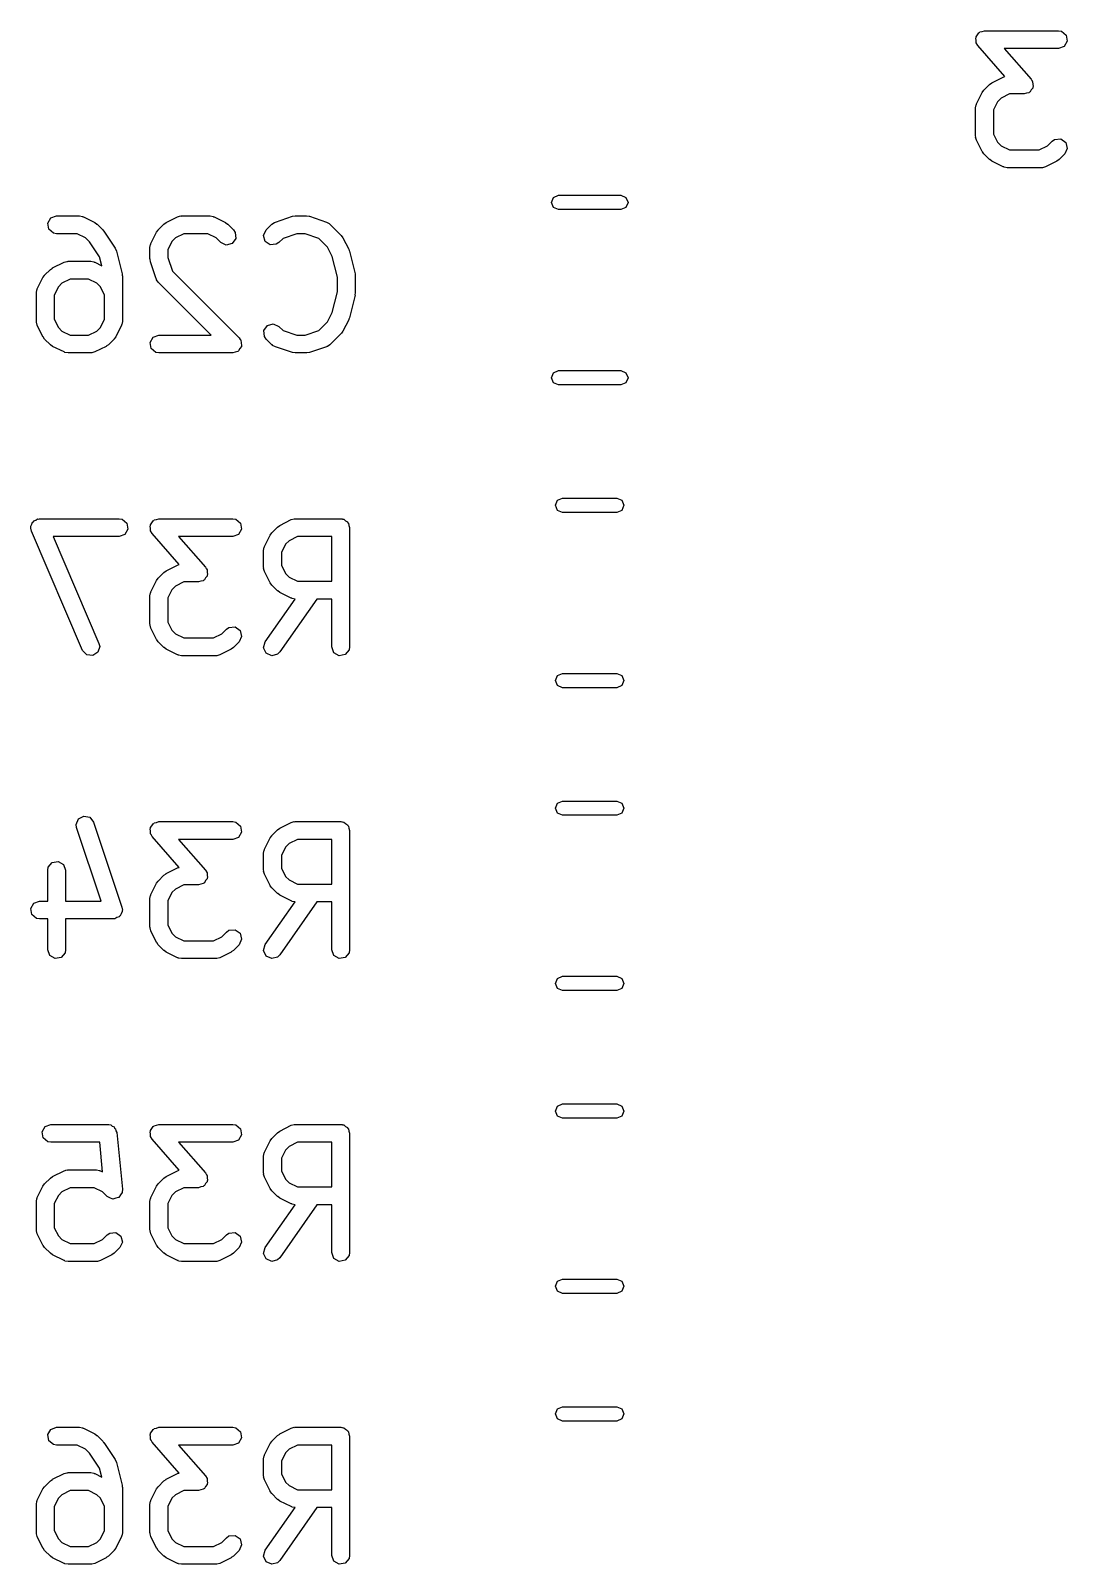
# Model space of a CAD drawing. Extents: x 83 to 134, y -229 to -46.
# Drawn here: x 88.79 to 97.48, y -192.93 to -180.07 of the extents above; entities that cross this region are included whole.
import ezdxf

# ---------------------------------------------------------------- set-up
doc = ezdxf.new("R2010")
doc.units = 0
doc.layers.add('BLACK', color=7, linetype='CONTINUOUS')

msp = doc.modelspace()

# ---------------------------------------------------------------- linework, layer by layer
at = {"layer": 'BLACK', "linetype": 'CONTINUOUS'}
for p, q in [((96.7395, -180.085), (96.7433, -180.08)), ((96.7433, -180.08), (96.7631, -180.076)), ((96.7631, -180.076), (96.7821, -180.069)), ((96.7821, -180.069), (97.4011, -180.069)), ((97.4011, -180.069), (97.4268, -180.074)), ((97.4268, -180.074), (97.4661, -180.107)), ((96.7082, -180.131), (96.7112, -180.126)), ((96.7117, -180.151), (96.7082, -180.131)), ((96.7111, -180.12), (96.7238, -180.104)), ((96.7112, -180.126), (96.7111, -180.12)), ((96.7122, -180.171), (96.7117, -180.151)), ((96.7166, -180.179), (96.7122, -180.171)), ((96.7171, -180.182), (96.7166, -180.179)), ((96.7198, -180.184), (96.7171, -180.182)), ((96.7257, -180.194), (96.7198, -180.184)), ((96.7238, -180.104), (96.7339, -180.087)), ((96.9533, -180.454), (96.7257, -180.194)), ((96.7339, -180.087), (96.7395, -180.085)), ((97.4494, -180.202), (97.4011, -180.219)), ((97.475, -180.157), (97.4494, -180.202)), ((97.4661, -180.107), (97.475, -180.157)), ((97.4011, -180.219), (96.9474, -180.219)), ((96.9474, -180.219), (97.1719, -180.476)), ((96.8438, -180.506), (96.939, -180.458)), ((96.939, -180.458), (96.9533, -180.454)), ((96.715, -180.682), (96.7626, -180.587)), ((96.7626, -180.587), (96.776, -180.569)), ((96.776, -180.569), (96.7767, -180.568)), ((96.7767, -180.568), (96.8243, -180.52)), ((96.8243, -180.52), (96.8427, -180.507)), ((96.8427, -180.507), (96.8438, -180.506)), ((97.1344, -180.593), (97.1154, -180.6)), ((97.1543, -180.589), (97.1344, -180.593)), ((97.158, -180.585), (97.1543, -180.589)), ((97.1636, -180.583), (97.158, -180.585)), ((97.1737, -180.565), (97.1636, -180.583)), ((97.1719, -180.476), (97.1777, -180.486)), ((97.1864, -180.55), (97.1737, -180.565)), ((97.1777, -180.486), (97.1804, -180.488)), ((97.1804, -180.488), (97.1809, -180.491)), ((97.1809, -180.491), (97.1854, -180.498)), ((97.1854, -180.498), (97.1858, -180.518)), ((97.1858, -180.518), (97.1893, -180.538)), ((97.1893, -180.538), (97.1863, -180.544)), ((97.1863, -180.544), (97.1864, -180.55)), ((96.7071, -180.716), (96.7116, -180.69)), ((96.7071, -180.954), (96.7071, -180.716)), ((96.7116, -180.69), (96.7145, -180.687)), ((96.7145, -180.687), (96.715, -180.682)), ((96.8914, -180.665), (96.8571, -180.734)), ((96.9218, -180.635), (96.8914, -180.665)), ((96.9903, -180.6), (96.9218, -180.635)), ((97.1154, -180.6), (96.9903, -180.6)), ((96.8571, -180.734), (96.8571, -180.936)), ((96.7086, -180.958), (96.7071, -180.954)), ((96.7076, -180.962), (96.7086, -180.958)), ((96.715, -180.987), (96.7076, -180.962)), ((96.8571, -180.936), (96.8914, -181.005)), ((97.3481, -180.996), (97.3694, -180.981)), ((97.3694, -180.981), (97.4206, -180.977)), ((97.4206, -180.977), (97.4626, -181.006)), ((96.7626, -181.083), (96.715, -180.987)), ((96.7638, -181.084), (96.7626, -181.083)), ((96.7767, -181.102), (96.7638, -181.084)), ((96.8243, -181.15), (96.7767, -181.102)), ((96.8914, -181.005), (96.9218, -181.035)), ((96.9218, -181.035), (96.9903, -181.069)), ((96.9903, -181.069), (97.2406, -181.069)), ((97.2406, -181.069), (97.3091, -181.035)), ((97.3091, -181.035), (97.3481, -180.996)), ((97.4542, -181.102), (97.4066, -181.15)), ((97.4759, -181.056), (97.4542, -181.102)), ((97.4626, -181.006), (97.4759, -181.056)), ((96.8258, -181.15), (96.8243, -181.15)), ((96.8438, -181.164), (96.8258, -181.15)), ((96.939, -181.211), (96.8438, -181.164)), ((96.9435, -181.212), (96.939, -181.211)), ((96.9469, -181.215), (96.9435, -181.212)), ((96.9726, -181.219), (96.9469, -181.215)), ((97.2583, -181.219), (96.9726, -181.219)), ((97.2625, -181.218), (97.2583, -181.219)), ((97.2669, -181.219), (97.2625, -181.218)), ((97.2918, -181.211), (97.2669, -181.219)), ((97.3871, -181.164), (97.2918, -181.211)), ((97.3882, -181.163), (97.3871, -181.164)), ((97.4066, -181.15), (97.3882, -181.163)), ((93.1507, -181.51), (93.1683, -181.468)), ((93.1683, -181.468), (93.2107, -181.45)), ((93.2107, -181.45), (93.7333, -181.45)), ((93.7333, -181.45), (93.7757, -181.468)), ((93.7757, -181.468), (93.7933, -181.51)), ((88.9551, -181.64), (89.0033, -181.622)), ((89.0033, -181.622), (89.1938, -181.622)), ((89.1938, -181.622), (89.2195, -181.627)), ((90.0174, -181.63), (90.0424, -181.623)), ((90.0424, -181.623), (90.0467, -181.624)), ((90.0467, -181.624), (90.051, -181.622)), ((90.051, -181.622), (90.289, -181.622)), ((90.289, -181.622), (90.3147, -181.627)), ((90.9796, -181.626), (91.0018, -181.623)), ((91.0018, -181.623), (91.0033, -181.622)), ((91.0033, -181.622), (91.0986, -181.622)), ((91.0986, -181.622), (91.1207, -181.626)), ((93.1683, -181.552), (93.1507, -181.51)), ((93.2107, -181.57), (93.1683, -181.552)), ((93.7333, -181.57), (93.2107, -181.57)), ((93.7757, -181.552), (93.7333, -181.57)), ((93.7933, -181.51), (93.7757, -181.552)), ((88.9295, -181.684), (88.9551, -181.64)), ((88.9384, -181.735), (88.9295, -181.684)), ((88.9777, -181.768), (88.9384, -181.735)), ((89.2195, -181.627), (89.2229, -181.63)), ((89.2229, -181.63), (89.2274, -181.63)), ((89.2274, -181.63), (89.3226, -181.678)), ((89.3226, -181.678), (89.3406, -181.691)), ((89.3406, -181.691), (89.3421, -181.692)), ((89.3421, -181.692), (89.3897, -181.74)), ((89.3897, -181.74), (89.3963, -181.749)), ((89.3963, -181.749), (89.3991, -181.751)), ((89.3991, -181.751), (89.4943, -181.894)), ((89.841, -181.759), (89.8544, -181.741)), ((89.8544, -181.741), (89.8551, -181.74)), ((89.8551, -181.74), (89.9027, -181.692)), ((89.9027, -181.692), (89.921, -181.679)), ((89.921, -181.679), (89.9222, -181.678)), ((89.9222, -181.678), (90.0174, -181.63)), ((90.3147, -181.627), (90.3181, -181.63)), ((90.3181, -181.63), (90.3226, -181.63)), ((90.3226, -181.63), (90.4178, -181.678)), ((90.4178, -181.678), (90.4358, -181.691)), ((90.4358, -181.691), (90.4373, -181.692)), ((90.4373, -181.692), (90.4849, -181.74)), ((90.4849, -181.74), (90.4999, -181.761)), ((90.7381, -181.786), (90.7598, -181.74)), ((90.7598, -181.74), (90.8074, -181.692)), ((90.8074, -181.692), (90.8288, -181.677)), ((90.8288, -181.677), (90.8332, -181.677)), ((90.8332, -181.677), (90.8368, -181.674)), ((90.8368, -181.674), (90.9796, -181.626)), ((91.1207, -181.626), (91.1223, -181.626)), ((91.1223, -181.626), (91.2651, -181.674)), ((91.2651, -181.674), (91.2881, -181.686)), ((91.2881, -181.686), (91.2904, -181.69)), ((91.2904, -181.69), (91.2945, -181.692)), ((91.2945, -181.692), (91.3897, -181.787)), ((89.0033, -181.772), (88.9777, -181.768)), ((89.1761, -181.772), (89.0033, -181.772)), ((89.2446, -181.807), (89.1761, -181.772)), ((89.2784, -181.84), (89.2446, -181.807)), ((89.3623, -181.966), (89.2784, -181.84)), ((89.7855, -181.888), (89.79, -181.862)), ((89.79, -181.862), (89.7929, -181.859)), ((89.7929, -181.859), (89.7934, -181.854)), ((89.7934, -181.854), (89.841, -181.759)), ((89.9697, -181.837), (89.9355, -181.906)), ((90.0001, -181.807), (89.9697, -181.837)), ((90.0687, -181.772), (90.0001, -181.807)), ((90.2713, -181.772), (90.0687, -181.772)), ((90.3399, -181.807), (90.2713, -181.772)), ((90.3789, -181.846), (90.3399, -181.807)), ((90.4254, -181.867), (90.3789, -181.846)), ((90.4749, -181.854), (90.4254, -181.867)), ((90.5043, -181.812), (90.4749, -181.854)), ((90.4999, -181.761), (90.5043, -181.812)), ((90.7514, -181.836), (90.7381, -181.786)), ((90.7934, -181.865), (90.7514, -181.836)), ((90.8446, -181.861), (90.7934, -181.865)), ((90.8659, -181.846), (90.8446, -181.861)), ((90.901, -181.811), (90.8659, -181.846)), ((91.0155, -181.772), (90.901, -181.811)), ((91.0864, -181.772), (91.0155, -181.772)), ((91.2009, -181.811), (91.0864, -181.772)), ((91.275, -181.885), (91.2009, -181.811)), ((91.3897, -181.787), (91.4026, -181.806)), ((91.4026, -181.806), (91.4037, -181.807)), ((91.4037, -181.807), (91.4514, -181.902)), ((88.9698, -182.059), (89.065, -182.011)), ((89.065, -182.011), (89.09, -182.004)), ((89.09, -182.004), (89.0944, -182.005)), ((89.0944, -182.005), (89.0986, -182.003)), ((89.0986, -182.003), (89.289, -182.003)), ((89.289, -182.003), (89.3147, -182.008)), ((89.3147, -182.008), (89.3181, -182.011)), ((89.3181, -182.011), (89.3226, -182.011)), ((89.3226, -182.011), (89.3808, -182.04)), ((89.3808, -182.04), (89.3623, -181.966)), ((89.4943, -181.894), (89.5044, -181.917)), ((89.5044, -181.917), (89.5047, -181.917)), ((89.5047, -181.917), (89.5523, -182.108)), ((89.7855, -181.983), (89.7855, -181.888)), ((89.786, -181.985), (89.7855, -181.983)), ((89.7893, -182.007), (89.786, -181.985)), ((89.8369, -182.15), (89.7893, -182.007)), ((89.9355, -181.906), (89.9355, -181.971)), ((89.9355, -181.971), (89.9736, -182.085)), ((91.3135, -181.962), (91.275, -181.885)), ((91.3569, -182.135), (91.3135, -181.962)), ((91.4514, -181.902), (91.4551, -181.914)), ((91.4551, -181.914), (91.457, -181.917)), ((91.457, -181.917), (91.5047, -182.108)), ((88.841, -182.235), (88.8886, -182.14)), ((88.8886, -182.14), (88.902, -182.122)), ((88.902, -182.122), (88.9027, -182.121)), ((88.9027, -182.121), (88.9503, -182.073)), ((88.9503, -182.073), (88.9687, -182.06)), ((88.9687, -182.06), (88.9698, -182.059)), ((89.5523, -182.108), (89.5533, -182.123)), ((89.5533, -182.123), (89.5545, -182.126)), ((89.5545, -182.126), (89.5545, -182.507)), ((89.9736, -182.085), (90.5326, -182.644)), ((91.3569, -182.26), (91.3569, -182.135)), ((91.5047, -182.108), (91.5057, -182.123)), ((91.5057, -182.123), (91.5069, -182.126)), ((91.5069, -182.126), (91.5069, -182.269)), ((88.8331, -182.269), (88.8376, -182.243)), ((88.8376, -182.243), (88.8405, -182.24)), ((88.8405, -182.24), (88.841, -182.235)), ((89.0174, -182.218), (88.9831, -182.287)), ((89.0478, -182.188), (89.0174, -182.218)), ((89.1163, -182.153), (89.0478, -182.188)), ((89.2713, -182.153), (89.1163, -182.153)), ((89.3399, -182.188), (89.2713, -182.153)), ((89.3703, -182.218), (89.3399, -182.188)), ((89.4045, -182.287), (89.3703, -182.218)), ((89.8397, -182.153), (89.8369, -182.15)), ((89.8401, -182.158), (89.8397, -182.153)), ((89.8551, -182.179), (89.8401, -182.158)), ((90.2985, -182.622), (89.8551, -182.179)), ((91.3135, -182.433), (91.3569, -182.26)), ((88.8331, -182.507), (88.8331, -182.269)), ((88.9831, -182.287), (88.9831, -182.489)), ((89.4045, -182.489), (89.4045, -182.287)), ((91.5047, -182.287), (91.457, -182.477)), ((91.5069, -182.269), (91.5043, -182.284)), ((91.5043, -182.284), (91.5047, -182.287)), ((88.8346, -182.511), (88.8331, -182.507)), ((88.8336, -182.515), (88.8346, -182.511)), ((88.841, -182.54), (88.8336, -182.515)), ((88.9831, -182.489), (89.0174, -182.558)), ((89.3703, -182.558), (89.4045, -182.489)), ((89.5545, -182.507), (89.55, -182.533)), ((91.2009, -182.584), (91.275, -182.51)), ((91.275, -182.51), (91.3135, -182.433)), ((91.4514, -182.493), (91.4037, -182.588)), ((91.4518, -182.489), (91.4514, -182.493)), ((91.457, -182.477), (91.4518, -182.489)), ((88.8886, -182.636), (88.841, -182.54)), ((88.8898, -182.637), (88.8886, -182.636)), ((88.9027, -182.655), (88.8898, -182.637)), ((89.0174, -182.558), (89.0478, -182.588)), ((89.0478, -182.588), (89.1163, -182.622)), ((89.1163, -182.622), (89.2713, -182.622)), ((89.2713, -182.622), (89.3399, -182.588)), ((89.3399, -182.588), (89.3703, -182.558)), ((89.4856, -182.654), (89.4849, -182.655)), ((89.499, -182.636), (89.4856, -182.654)), ((89.5466, -182.54), (89.499, -182.636)), ((89.5471, -182.536), (89.5466, -182.54)), ((89.55, -182.533), (89.5471, -182.536)), ((89.7866, -182.684), (89.8123, -182.64)), ((89.8123, -182.64), (89.8605, -182.622)), ((89.8605, -182.622), (90.2985, -182.622)), ((90.5326, -182.644), (90.5419, -182.658)), ((90.7404, -182.583), (90.7698, -182.541)), ((90.7449, -182.634), (90.7404, -182.583)), ((90.7598, -182.655), (90.7449, -182.634)), ((90.7698, -182.541), (90.8194, -182.527)), ((90.8194, -182.527), (90.8659, -182.549)), ((90.8659, -182.549), (90.901, -182.584)), ((90.901, -182.584), (91.0155, -182.622)), ((91.0155, -182.622), (91.0864, -182.622)), ((91.0864, -182.622), (91.2009, -182.584)), ((91.3897, -182.608), (91.2945, -182.703)), ((91.3904, -182.606), (91.3897, -182.608)), ((91.4037, -182.588), (91.3904, -182.606)), ((88.9503, -182.703), (88.9027, -182.655)), ((88.9518, -182.703), (88.9503, -182.703)), ((88.9698, -182.717), (88.9518, -182.703)), ((89.065, -182.764), (88.9698, -182.717)), ((89.0695, -182.765), (89.065, -182.764)), ((89.0729, -182.768), (89.0695, -182.765)), ((89.0986, -182.772), (89.0729, -182.768)), ((89.289, -182.772), (89.0986, -182.772)), ((89.2933, -182.771), (89.289, -182.772)), ((89.2976, -182.772), (89.2933, -182.771)), ((89.3226, -182.764), (89.2976, -182.772)), ((89.4178, -182.717), (89.3226, -182.764)), ((89.419, -182.716), (89.4178, -182.717)), ((89.4373, -182.703), (89.419, -182.716)), ((89.4849, -182.655), (89.4373, -182.703)), ((89.7955, -182.735), (89.7866, -182.684)), ((89.8348, -182.768), (89.7955, -182.735)), ((89.8605, -182.772), (89.8348, -182.768)), ((90.4795, -182.772), (89.8605, -182.772)), ((90.5007, -182.765), (90.4795, -182.772)), ((90.5225, -182.759), (90.5007, -182.765)), ((90.5245, -182.756), (90.5225, -182.759)), ((90.5277, -182.755), (90.5245, -182.756)), ((90.539, -182.735), (90.5277, -182.755)), ((90.552, -182.717), (90.539, -182.735)), ((90.5419, -182.658), (90.5445, -182.66)), ((90.5445, -182.66), (90.5448, -182.662)), ((90.5448, -182.662), (90.5475, -182.666)), ((90.5475, -182.666), (90.5495, -182.688)), ((90.5495, -182.688), (90.5534, -182.71)), ((90.5534, -182.71), (90.5517, -182.713)), ((90.5517, -182.713), (90.552, -182.717)), ((90.8074, -182.703), (90.7598, -182.655)), ((90.8115, -182.705), (90.8074, -182.703)), ((90.8139, -182.709), (90.8115, -182.705)), ((90.8368, -182.721), (90.8139, -182.709)), ((90.9796, -182.769), (90.8368, -182.721)), ((90.9813, -182.768), (90.9796, -182.769)), ((91.0033, -182.772), (90.9813, -182.768)), ((91.0986, -182.772), (91.0033, -182.772)), ((91.1001, -182.772), (91.0986, -182.772)), ((91.1223, -182.769), (91.1001, -182.772)), ((91.2651, -182.721), (91.1223, -182.769)), ((91.2687, -182.718), (91.2651, -182.721)), ((91.2731, -182.718), (91.2687, -182.718)), ((91.2945, -182.703), (91.2731, -182.718)), ((93.1507, -182.98), (93.1683, -182.938)), ((93.1683, -183.022), (93.1507, -182.98)), ((93.1683, -182.938), (93.2107, -182.92)), ((93.2107, -183.04), (93.1683, -183.022)), ((93.2107, -182.92), (93.7333, -182.92)), ((93.7333, -183.04), (93.2107, -183.04)), ((93.7333, -182.92), (93.7757, -182.938)), ((93.7757, -183.022), (93.7333, -183.04)), ((93.7757, -182.938), (93.7933, -182.98)), ((93.7933, -182.98), (93.7757, -183.022)), ((93.1849, -184.05), (93.2025, -184.008)), ((93.2025, -184.092), (93.1849, -184.05)), ((93.2025, -184.008), (93.2449, -183.99)), ((93.2449, -183.99), (93.6991, -183.99)), ((93.6991, -183.99), (93.7415, -184.008)), ((93.7415, -184.008), (93.7591, -184.05)), ((93.7591, -184.05), (93.7415, -184.092)), ((88.7954, -184.209), (88.8004, -184.192)), ((88.8004, -184.192), (88.8078, -184.188)), ((88.8078, -184.188), (88.8123, -184.18)), ((88.8123, -184.18), (88.8287, -184.174)), ((88.8287, -184.174), (88.8434, -184.164)), ((88.8434, -184.164), (88.8521, -184.165)), ((88.8521, -184.165), (88.8605, -184.162)), ((88.8605, -184.162), (89.5271, -184.162)), ((89.5271, -184.162), (89.5528, -184.167)), ((89.5528, -184.167), (89.5921, -184.2)), ((89.7895, -184.213), (89.8022, -184.197)), ((89.8022, -184.197), (89.8123, -184.18)), ((89.8123, -184.18), (89.8179, -184.178)), ((89.8179, -184.178), (89.8216, -184.173)), ((89.8216, -184.173), (89.8415, -184.169)), ((89.8415, -184.169), (89.8605, -184.162)), ((89.8605, -184.162), (90.4795, -184.162)), ((90.4795, -184.162), (90.5052, -184.167)), ((90.5052, -184.167), (90.5445, -184.2)), ((90.8746, -184.218), (90.9698, -184.17)), ((90.9698, -184.17), (90.9948, -184.163)), ((90.9948, -184.163), (90.9991, -184.164)), ((90.9991, -184.164), (91.0033, -184.162)), ((91.0033, -184.162), (91.3843, -184.162)), ((91.3843, -184.162), (91.394, -184.164)), ((91.394, -184.164), (91.3973, -184.164)), ((91.3973, -184.164), (91.4002, -184.165)), ((91.4002, -184.165), (91.4099, -184.167)), ((91.4099, -184.167), (91.4249, -184.179)), ((91.4249, -184.179), (91.4417, -184.189)), ((91.4417, -184.189), (91.4441, -184.196)), ((91.4441, -184.196), (91.4492, -184.2)), ((93.2449, -184.11), (93.2025, -184.092)), ((93.6991, -184.11), (93.2449, -184.11)), ((93.7415, -184.092), (93.6991, -184.11)), ((88.7856, -184.242), (88.7882, -184.233)), ((88.7915, -184.267), (88.7856, -184.242)), ((88.7866, -184.224), (88.7954, -184.209)), ((88.7882, -184.233), (88.7866, -184.224)), ((89.2201, -185.267), (88.7915, -184.267)), ((89.5271, -184.312), (88.9742, -184.312)), ((88.9742, -184.312), (89.358, -185.208)), ((89.5754, -184.295), (89.5271, -184.312)), ((89.601, -184.25), (89.5754, -184.295)), ((89.5921, -184.2), (89.601, -184.25)), ((89.7866, -184.224), (89.7896, -184.219)), ((89.7901, -184.244), (89.7866, -184.224)), ((89.7896, -184.219), (89.7895, -184.213)), ((89.7905, -184.264), (89.7901, -184.244)), ((89.795, -184.272), (89.7905, -184.264)), ((89.7955, -184.275), (89.795, -184.272)), ((89.7982, -184.277), (89.7955, -184.275)), ((89.804, -184.287), (89.7982, -184.277)), ((90.0317, -184.547), (89.804, -184.287)), ((90.4795, -184.312), (90.0258, -184.312)), ((90.0258, -184.312), (90.2503, -184.569)), ((90.5277, -184.295), (90.4795, -184.312)), ((90.5534, -184.25), (90.5277, -184.295)), ((90.5445, -184.2), (90.5534, -184.25)), ((90.7458, -184.394), (90.7934, -184.299)), ((90.7934, -184.299), (90.8068, -184.281)), ((90.8068, -184.281), (90.8074, -184.28)), ((90.8074, -184.28), (90.8551, -184.232)), ((90.8551, -184.232), (90.8734, -184.219)), ((90.8734, -184.219), (90.8746, -184.218)), ((91.021, -184.312), (90.9525, -184.347)), ((91.3093, -184.312), (91.021, -184.312)), ((91.3093, -184.686), (91.3093, -184.312)), ((91.4492, -184.2), (91.4526, -184.219)), ((91.4526, -184.219), (91.4593, -184.237)), ((91.4593, -184.237), (91.4593, -185.237)), ((90.7379, -184.428), (90.7424, -184.402)), ((90.7379, -184.571), (90.7379, -184.428)), ((90.7424, -184.402), (90.7453, -184.399)), ((90.7453, -184.399), (90.7458, -184.394)), ((90.9221, -184.377), (90.8879, -184.446)), ((90.8879, -184.446), (90.8879, -184.553)), ((90.9525, -184.347), (90.9221, -184.377)), ((89.9222, -184.599), (90.0174, -184.551)), ((90.0174, -184.551), (90.0317, -184.547)), ((90.2503, -184.569), (90.2561, -184.579)), ((90.2561, -184.579), (90.2588, -184.581)), ((90.2588, -184.581), (90.2593, -184.584)), ((90.2593, -184.584), (90.2637, -184.591)), ((90.7394, -184.575), (90.7379, -184.571)), ((90.7383, -184.579), (90.7394, -184.575)), ((90.7458, -184.604), (90.7383, -184.579)), ((90.8879, -184.553), (90.9221, -184.622)), ((89.7934, -184.775), (89.841, -184.68)), ((89.841, -184.68), (89.8544, -184.662)), ((89.8544, -184.662), (89.8551, -184.661)), ((89.8551, -184.661), (89.9027, -184.613)), ((89.9027, -184.613), (89.921, -184.6)), ((89.921, -184.6), (89.9222, -184.599)), ((90.0687, -184.693), (90.0001, -184.728)), ((90.1938, -184.693), (90.0687, -184.693)), ((90.2128, -184.686), (90.1938, -184.693)), ((90.2326, -184.682), (90.2128, -184.686)), ((90.2364, -184.678), (90.2326, -184.682)), ((90.242, -184.676), (90.2364, -184.678)), ((90.2521, -184.658), (90.242, -184.676)), ((90.2648, -184.643), (90.2521, -184.658)), ((90.2637, -184.591), (90.2642, -184.611)), ((90.2642, -184.611), (90.2677, -184.631)), ((90.2677, -184.631), (90.2647, -184.637)), ((90.2647, -184.637), (90.2648, -184.643)), ((90.7934, -184.699), (90.7458, -184.604)), ((90.7946, -184.701), (90.7934, -184.699)), ((90.8074, -184.719), (90.7946, -184.701)), ((90.9221, -184.622), (90.9525, -184.652)), ((90.9525, -184.652), (91.021, -184.686)), ((91.021, -184.686), (91.3093, -184.686)), ((89.7855, -184.809), (89.79, -184.783)), ((89.7855, -185.047), (89.7855, -184.809)), ((89.79, -184.783), (89.7929, -184.78)), ((89.7929, -184.78), (89.7934, -184.775)), ((89.9697, -184.758), (89.9355, -184.827)), ((89.9355, -184.827), (89.9355, -185.029)), ((90.0001, -184.728), (89.9697, -184.758)), ((90.7514, -185.194), (91.0023, -184.836)), ((90.8551, -184.767), (90.8074, -184.719)), ((90.8565, -184.767), (90.8551, -184.767)), ((90.8746, -184.781), (90.8565, -184.767)), ((91.1852, -184.836), (90.8743, -185.28)), ((90.9698, -184.828), (90.8746, -184.781)), ((90.9742, -184.829), (90.9698, -184.828)), ((90.9777, -184.832), (90.9742, -184.829)), ((91.0023, -184.836), (90.9777, -184.832)), ((91.3093, -184.836), (91.1852, -184.836)), ((91.3093, -185.237), (91.3093, -184.836)), ((89.787, -185.051), (89.7855, -185.047)), ((89.786, -185.055), (89.787, -185.051)), ((89.7934, -185.08), (89.786, -185.055)), ((89.841, -185.176), (89.7934, -185.08)), ((89.9355, -185.029), (89.9697, -185.098)), ((89.9697, -185.098), (90.0001, -185.128)), ((90.3875, -185.128), (90.4265, -185.089)), ((90.4265, -185.089), (90.4478, -185.074)), ((90.4478, -185.074), (90.4989, -185.07)), ((90.4989, -185.07), (90.541, -185.099)), ((89.358, -185.208), (89.3639, -185.233)), ((89.8422, -185.177), (89.841, -185.176)), ((89.8551, -185.195), (89.8422, -185.177)), ((89.9027, -185.243), (89.8551, -185.195)), ((90.0001, -185.128), (90.0687, -185.162)), ((90.0687, -185.162), (90.319, -185.162)), ((90.319, -185.162), (90.3875, -185.128)), ((90.5326, -185.195), (90.4849, -185.243)), ((90.5542, -185.149), (90.5326, -185.195)), ((90.541, -185.099), (90.5542, -185.149)), ((90.7381, -185.244), (90.7514, -185.194)), ((89.2552, -185.304), (89.2201, -185.267)), ((89.3062, -185.31), (89.2552, -185.304)), ((89.3491, -185.282), (89.3062, -185.31)), ((89.3639, -185.233), (89.3491, -185.282)), ((89.9042, -185.243), (89.9027, -185.243)), ((89.9222, -185.257), (89.9042, -185.243)), ((90.0174, -185.304), (89.9222, -185.257)), ((90.0219, -185.305), (90.0174, -185.304)), ((90.0253, -185.308), (90.0219, -185.305)), ((90.051, -185.312), (90.0253, -185.308)), ((90.3367, -185.312), (90.051, -185.312)), ((90.3409, -185.311), (90.3367, -185.312)), ((90.3452, -185.312), (90.3409, -185.311)), ((90.3702, -185.304), (90.3452, -185.312)), ((90.4654, -185.257), (90.3702, -185.304)), ((90.4666, -185.256), (90.4654, -185.257)), ((90.4849, -185.243), (90.4666, -185.256)), ((90.7598, -185.29), (90.7381, -185.244)), ((90.8063, -185.312), (90.7598, -185.29)), ((90.8559, -185.299), (90.8063, -185.312)), ((90.8743, -185.28), (90.8559, -185.299)), ((91.3268, -185.286), (91.3093, -185.237)), ((91.3713, -185.311), (91.3268, -185.286)), ((91.4218, -185.302), (91.3713, -185.311)), ((91.4548, -185.263), (91.4218, -185.302)), ((91.4593, -185.237), (91.4548, -185.263)), ((93.1849, -185.52), (93.2025, -185.478)), ((93.2025, -185.478), (93.2449, -185.46)), ((93.2449, -185.46), (93.6991, -185.46)), ((93.6991, -185.46), (93.7415, -185.478)), ((93.7415, -185.478), (93.7591, -185.52)), ((93.2025, -185.562), (93.1849, -185.52)), ((93.2449, -185.58), (93.2025, -185.562)), ((93.6991, -185.58), (93.2449, -185.58)), ((93.7415, -185.562), (93.6991, -185.58)), ((93.7591, -185.52), (93.7415, -185.562)), ((93.1849, -186.59), (93.2025, -186.548)), ((93.2025, -186.632), (93.1849, -186.59)), ((93.2025, -186.548), (93.2449, -186.53)), ((93.2449, -186.65), (93.2025, -186.632)), ((93.2449, -186.53), (93.6991, -186.53)), ((93.6991, -186.53), (93.7415, -186.548)), ((93.7415, -186.632), (93.6991, -186.65)), ((93.7415, -186.548), (93.7591, -186.59)), ((93.7591, -186.59), (93.7415, -186.632)), ((89.1665, -186.728), (89.1853, -186.68)), ((89.1703, -186.753), (89.1665, -186.728)), ((89.3755, -187.369), (89.1703, -186.753)), ((89.1853, -186.68), (89.2304, -186.656)), ((89.2304, -186.656), (89.2807, -186.666)), ((89.2807, -186.666), (89.3126, -186.706)), ((89.3126, -186.706), (89.5507, -187.42)), ((89.7866, -186.764), (89.7896, -186.759)), ((89.7901, -186.784), (89.7866, -186.764)), ((89.7895, -186.753), (89.8022, -186.737)), ((89.7896, -186.759), (89.7895, -186.753)), ((89.8022, -186.737), (89.8123, -186.72)), ((89.8123, -186.72), (89.8179, -186.718)), ((89.8179, -186.718), (89.8216, -186.713)), ((89.8216, -186.713), (89.8415, -186.709)), ((89.8415, -186.709), (89.8605, -186.702)), ((89.8605, -186.702), (90.4795, -186.702)), ((90.4795, -186.702), (90.5052, -186.707)), ((90.5052, -186.707), (90.5445, -186.74)), ((90.5445, -186.74), (90.5534, -186.79)), ((90.8551, -186.772), (90.8734, -186.759)), ((90.8734, -186.759), (90.8746, -186.758)), ((90.8746, -186.758), (90.9698, -186.71)), ((90.9698, -186.71), (90.9948, -186.703)), ((90.9948, -186.703), (90.9991, -186.704)), ((90.9991, -186.704), (91.0033, -186.702)), ((91.0033, -186.702), (91.3843, -186.702)), ((91.3843, -186.702), (91.394, -186.704)), ((91.394, -186.704), (91.3973, -186.704)), ((91.3973, -186.704), (91.4002, -186.705)), ((91.4002, -186.705), (91.4099, -186.707)), ((91.4099, -186.707), (91.4249, -186.719)), ((91.4249, -186.719), (91.4417, -186.729)), ((91.4417, -186.729), (91.4441, -186.736)), ((91.4441, -186.736), (91.4492, -186.74)), ((91.4492, -186.74), (91.4526, -186.759)), ((91.4526, -186.759), (91.4593, -186.777)), ((93.6991, -186.65), (93.2449, -186.65)), ((89.7905, -186.804), (89.7901, -186.784)), ((89.795, -186.812), (89.7905, -186.804)), ((89.7955, -186.815), (89.795, -186.812)), ((89.7982, -186.817), (89.7955, -186.815)), ((89.804, -186.827), (89.7982, -186.817)), ((90.0317, -187.087), (89.804, -186.827)), ((90.4795, -186.852), (90.0258, -186.852)), ((90.0258, -186.852), (90.2503, -187.109)), ((90.5277, -186.835), (90.4795, -186.852)), ((90.5534, -186.79), (90.5277, -186.835)), ((90.7458, -186.934), (90.7934, -186.839)), ((90.7934, -186.839), (90.8068, -186.821)), ((90.8068, -186.821), (90.8074, -186.82)), ((90.8074, -186.82), (90.8551, -186.772)), ((90.9525, -186.887), (90.9221, -186.917)), ((91.021, -186.852), (90.9525, -186.887)), ((91.3093, -186.852), (91.021, -186.852)), ((91.3093, -187.226), (91.3093, -186.852)), ((91.4593, -186.777), (91.4593, -187.777)), ((90.7379, -186.968), (90.7424, -186.942)), ((90.7379, -187.111), (90.7379, -186.968)), ((90.7424, -186.942), (90.7453, -186.939)), ((90.7453, -186.939), (90.7458, -186.934)), ((90.9221, -186.917), (90.8879, -186.986)), ((90.8879, -186.986), (90.8879, -187.093)), ((88.9283, -187.111), (88.9329, -187.085)), ((88.9283, -187.369), (88.9283, -187.111)), ((88.9329, -187.085), (88.9658, -187.046)), ((88.9658, -187.046), (89.0164, -187.037)), ((89.0164, -187.037), (89.0608, -187.063)), ((89.0608, -187.063), (89.0783, -187.111)), ((89.0783, -187.111), (89.0783, -187.369)), ((89.8551, -187.201), (89.9027, -187.153)), ((89.9027, -187.153), (89.921, -187.14)), ((89.921, -187.14), (89.9222, -187.139)), ((89.9222, -187.139), (90.0174, -187.091)), ((90.0174, -187.091), (90.0317, -187.087)), ((90.2503, -187.109), (90.2561, -187.119)), ((90.2561, -187.119), (90.2588, -187.121)), ((90.2588, -187.121), (90.2593, -187.124)), ((90.2593, -187.124), (90.2637, -187.131)), ((90.2637, -187.131), (90.2642, -187.151)), ((90.2642, -187.151), (90.2677, -187.171)), ((90.7394, -187.115), (90.7379, -187.111)), ((90.7383, -187.119), (90.7394, -187.115)), ((90.7458, -187.144), (90.7383, -187.119)), ((90.7934, -187.239), (90.7458, -187.144)), ((90.8879, -187.093), (90.9221, -187.162)), ((89.7934, -187.315), (89.841, -187.22)), ((89.841, -187.22), (89.8544, -187.202)), ((89.8544, -187.202), (89.8551, -187.201)), ((90.0001, -187.268), (89.9697, -187.298)), ((90.0687, -187.233), (90.0001, -187.268)), ((90.1938, -187.233), (90.0687, -187.233)), ((90.2128, -187.226), (90.1938, -187.233)), ((90.2326, -187.222), (90.2128, -187.226)), ((90.2364, -187.218), (90.2326, -187.222)), ((90.242, -187.216), (90.2364, -187.218)), ((90.2521, -187.198), (90.242, -187.216)), ((90.2648, -187.183), (90.2521, -187.198)), ((90.2677, -187.171), (90.2647, -187.177)), ((90.2647, -187.177), (90.2648, -187.183)), ((90.7946, -187.241), (90.7934, -187.239)), ((90.8074, -187.259), (90.7946, -187.241)), ((90.8551, -187.307), (90.8074, -187.259)), ((90.9221, -187.162), (90.9525, -187.192)), ((90.9525, -187.192), (91.021, -187.226)), ((91.021, -187.226), (91.3093, -187.226)), ((88.7866, -187.431), (88.8123, -187.387)), ((88.8123, -187.387), (88.8605, -187.369)), ((88.8605, -187.369), (88.9283, -187.369)), ((89.0783, -187.369), (89.3755, -187.369)), ((89.7855, -187.349), (89.79, -187.323)), ((89.7855, -187.587), (89.7855, -187.349)), ((89.79, -187.323), (89.7929, -187.32)), ((89.7929, -187.32), (89.7934, -187.315)), ((89.9697, -187.298), (89.9355, -187.367)), ((89.9355, -187.367), (89.9355, -187.569)), ((90.7514, -187.734), (91.0023, -187.376)), ((90.8565, -187.307), (90.8551, -187.307)), ((90.8746, -187.321), (90.8565, -187.307)), ((91.1852, -187.376), (90.8743, -187.82)), ((90.9698, -187.368), (90.8746, -187.321)), ((90.9742, -187.369), (90.9698, -187.368)), ((90.9777, -187.372), (90.9742, -187.369)), ((91.0023, -187.376), (90.9777, -187.372)), ((91.3093, -187.376), (91.1852, -187.376)), ((91.3093, -187.777), (91.3093, -187.376)), ((88.7955, -187.482), (88.7866, -187.431)), ((88.8348, -187.515), (88.7955, -187.482)), ((88.8605, -187.519), (88.8348, -187.515)), ((88.9283, -187.519), (88.8605, -187.519)), ((88.9283, -187.777), (88.9283, -187.519)), ((89.4795, -187.519), (89.0783, -187.519)), ((89.0783, -187.519), (89.0783, -187.777)), ((89.4849, -187.517), (89.4795, -187.519)), ((89.4905, -187.518), (89.4849, -187.517)), ((89.5085, -187.508), (89.4905, -187.518)), ((89.5277, -187.501), (89.5085, -187.508)), ((89.5306, -187.497), (89.5277, -187.501)), ((89.5356, -187.494), (89.5306, -187.497)), ((89.5432, -187.475), (89.5356, -187.494)), ((89.5534, -187.457), (89.5432, -187.475)), ((89.5507, -187.42), (89.5545, -187.446)), ((89.5545, -187.446), (89.5524, -187.451)), ((89.5524, -187.451), (89.5534, -187.457)), ((89.787, -187.591), (89.7855, -187.587)), ((89.786, -187.595), (89.787, -187.591)), ((89.7934, -187.62), (89.786, -187.595)), ((89.841, -187.716), (89.7934, -187.62)), ((89.9355, -187.569), (89.9697, -187.638)), ((89.9697, -187.638), (90.0001, -187.668)), ((90.0001, -187.668), (90.0687, -187.702)), ((90.319, -187.702), (90.3875, -187.668)), ((90.3875, -187.668), (90.4265, -187.629)), ((90.4265, -187.629), (90.4478, -187.614)), ((90.4478, -187.614), (90.4989, -187.61)), ((90.4989, -187.61), (90.541, -187.639)), ((90.541, -187.639), (90.5542, -187.689)), ((88.9459, -187.826), (88.9283, -187.777)), ((89.0783, -187.777), (89.0738, -187.803)), ((89.8422, -187.717), (89.841, -187.716)), ((89.8551, -187.735), (89.8422, -187.717)), ((89.9027, -187.783), (89.8551, -187.735)), ((89.9042, -187.783), (89.9027, -187.783)), ((89.9222, -187.797), (89.9042, -187.783)), ((90.0174, -187.844), (89.9222, -187.797)), ((90.0687, -187.702), (90.319, -187.702)), ((90.4654, -187.797), (90.3702, -187.844)), ((90.4666, -187.796), (90.4654, -187.797)), ((90.4849, -187.783), (90.4666, -187.796)), ((90.5326, -187.735), (90.4849, -187.783)), ((90.5542, -187.689), (90.5326, -187.735)), ((90.7381, -187.784), (90.7514, -187.734)), ((90.7598, -187.83), (90.7381, -187.784)), ((91.3268, -187.826), (91.3093, -187.777)), ((91.4593, -187.777), (91.4548, -187.803)), ((88.9903, -187.851), (88.9459, -187.826)), ((89.0408, -187.842), (88.9903, -187.851)), ((89.0738, -187.803), (89.0408, -187.842)), ((90.0219, -187.845), (90.0174, -187.844)), ((90.0253, -187.848), (90.0219, -187.845)), ((90.051, -187.852), (90.0253, -187.848)), ((90.3367, -187.852), (90.051, -187.852)), ((90.3409, -187.851), (90.3367, -187.852)), ((90.3452, -187.852), (90.3409, -187.851)), ((90.3702, -187.844), (90.3452, -187.852)), ((90.8063, -187.852), (90.7598, -187.83)), ((90.8559, -187.839), (90.8063, -187.852)), ((90.8743, -187.82), (90.8559, -187.839)), ((91.3713, -187.851), (91.3268, -187.826)), ((91.4218, -187.842), (91.3713, -187.851)), ((91.4548, -187.803), (91.4218, -187.842)), ((93.1849, -188.06), (93.2025, -188.018)), ((93.2025, -188.018), (93.2449, -188)), ((93.2449, -188), (93.6991, -188)), ((93.6991, -188), (93.7415, -188.018)), ((93.7415, -188.018), (93.7591, -188.06)), ((93.2025, -188.102), (93.1849, -188.06)), ((93.2449, -188.12), (93.2025, -188.102)), ((93.6991, -188.12), (93.2449, -188.12)), ((93.7415, -188.102), (93.6991, -188.12)), ((93.7591, -188.06), (93.7415, -188.102)), ((93.2025, -189.088), (93.2449, -189.07)), ((93.2449, -189.07), (93.6991, -189.07)), ((93.6991, -189.07), (93.7415, -189.088)), ((93.1849, -189.13), (93.2025, -189.088)), ((93.2025, -189.172), (93.1849, -189.13)), ((93.2449, -189.19), (93.2025, -189.172)), ((93.6991, -189.19), (93.2449, -189.19)), ((93.7415, -189.172), (93.6991, -189.19)), ((93.7415, -189.088), (93.7591, -189.13)), ((93.7591, -189.13), (93.7415, -189.172)), ((88.8819, -189.304), (88.9075, -189.26)), ((88.8908, -189.355), (88.8819, -189.304)), ((88.9075, -189.26), (88.9557, -189.242)), ((88.9557, -189.242), (89.4319, -189.242)), ((89.4319, -189.242), (89.4358, -189.243)), ((89.4358, -189.243), (89.4375, -189.243)), ((89.4375, -189.243), (89.4403, -189.244)), ((89.4403, -189.244), (89.4576, -189.247)), ((89.4576, -189.247), (89.4698, -189.257)), ((89.4698, -189.257), (89.4843, -189.264)), ((89.4843, -189.264), (89.4888, -189.273)), ((89.4888, -189.273), (89.4969, -189.28)), ((89.4969, -189.28), (89.4996, -189.296)), ((89.4996, -189.296), (89.5065, -189.31)), ((89.5065, -189.31), (89.5542, -189.786)), ((89.7866, -189.304), (89.7896, -189.299)), ((89.7901, -189.324), (89.7866, -189.304)), ((89.7895, -189.293), (89.8022, -189.277)), ((89.7896, -189.299), (89.7895, -189.293)), ((89.7905, -189.344), (89.7901, -189.324)), ((89.8022, -189.277), (89.8123, -189.26)), ((89.8123, -189.26), (89.8179, -189.258)), ((89.8179, -189.258), (89.8216, -189.253)), ((89.8216, -189.253), (89.8415, -189.249)), ((89.8415, -189.249), (89.8605, -189.242)), ((89.8605, -189.242), (90.4795, -189.242)), ((90.4795, -189.242), (90.5052, -189.247)), ((90.5052, -189.247), (90.5445, -189.28)), ((90.5534, -189.33), (90.5277, -189.375)), ((90.5445, -189.28), (90.5534, -189.33)), ((90.8074, -189.36), (90.8551, -189.312)), ((90.8551, -189.312), (90.8734, -189.299)), ((90.8734, -189.299), (90.8746, -189.298)), ((90.8746, -189.298), (90.9698, -189.25)), ((90.9698, -189.25), (90.9948, -189.243)), ((90.9948, -189.243), (90.9991, -189.244)), ((90.9991, -189.244), (91.0033, -189.242)), ((91.0033, -189.242), (91.3843, -189.242)), ((91.3843, -189.242), (91.394, -189.244)), ((91.394, -189.244), (91.3973, -189.244)), ((91.3973, -189.244), (91.4002, -189.245)), ((91.4002, -189.245), (91.4099, -189.247)), ((91.4099, -189.247), (91.4249, -189.259)), ((91.4249, -189.259), (91.4417, -189.269)), ((91.4417, -189.269), (91.4441, -189.276)), ((91.4441, -189.276), (91.4492, -189.28)), ((91.4492, -189.28), (91.4526, -189.299)), ((91.4526, -189.299), (91.4593, -189.317)), ((91.4593, -189.317), (91.4593, -190.317)), ((88.9301, -189.388), (88.8908, -189.355)), ((88.9557, -189.392), (88.9301, -189.388)), ((89.364, -189.392), (88.9557, -189.392)), ((89.3888, -189.641), (89.364, -189.392)), ((89.795, -189.352), (89.7905, -189.344)), ((89.7955, -189.355), (89.795, -189.352)), ((89.7982, -189.357), (89.7955, -189.355)), ((89.804, -189.367), (89.7982, -189.357)), ((90.0317, -189.627), (89.804, -189.367)), ((90.4795, -189.392), (90.0258, -189.392)), ((90.0258, -189.392), (90.2503, -189.649)), ((90.5277, -189.375), (90.4795, -189.392)), ((90.7458, -189.474), (90.7934, -189.379)), ((90.7934, -189.379), (90.8068, -189.361)), ((90.8068, -189.361), (90.8074, -189.36)), ((90.9221, -189.457), (90.8879, -189.526)), ((90.9525, -189.427), (90.9221, -189.457)), ((91.021, -189.392), (90.9525, -189.427)), ((91.3093, -189.392), (91.021, -189.392)), ((91.3093, -189.766), (91.3093, -189.392)), ((90.7379, -189.508), (90.7424, -189.482)), ((90.7379, -189.651), (90.7379, -189.508)), ((90.7424, -189.482), (90.7453, -189.479)), ((90.7453, -189.479), (90.7458, -189.474)), ((90.8879, -189.526), (90.8879, -189.633)), ((88.9027, -189.741), (88.9503, -189.693)), ((88.9503, -189.693), (88.9687, -189.68)), ((88.9687, -189.68), (88.9698, -189.679)), ((88.9698, -189.679), (89.065, -189.631)), ((89.065, -189.631), (89.09, -189.624)), ((89.09, -189.624), (89.0944, -189.625)), ((89.0944, -189.625), (89.0986, -189.623)), ((89.0986, -189.623), (89.3367, -189.623)), ((89.3367, -189.623), (89.3623, -189.628)), ((89.3623, -189.628), (89.3658, -189.631)), ((89.3658, -189.631), (89.3702, -189.631)), ((89.3702, -189.631), (89.3888, -189.641)), ((89.8551, -189.741), (89.9027, -189.693)), ((89.9027, -189.693), (89.921, -189.68)), ((89.921, -189.68), (89.9222, -189.679)), ((89.9222, -189.679), (90.0174, -189.631)), ((90.0174, -189.631), (90.0317, -189.627)), ((90.2503, -189.649), (90.2561, -189.659)), ((90.2648, -189.723), (90.2521, -189.738)), ((90.2561, -189.659), (90.2588, -189.661)), ((90.2588, -189.661), (90.2593, -189.664)), ((90.2593, -189.664), (90.2637, -189.671)), ((90.2637, -189.671), (90.2642, -189.691)), ((90.2642, -189.691), (90.2677, -189.711)), ((90.2677, -189.711), (90.2647, -189.717)), ((90.2647, -189.717), (90.2648, -189.723)), ((90.7394, -189.655), (90.7379, -189.651)), ((90.7383, -189.659), (90.7394, -189.655)), ((90.7458, -189.684), (90.7383, -189.659)), ((90.7934, -189.779), (90.7458, -189.684)), ((90.8879, -189.633), (90.9221, -189.702)), ((90.9221, -189.702), (90.9525, -189.732)), ((88.8405, -189.86), (88.841, -189.855)), ((88.841, -189.855), (88.8886, -189.76)), ((88.8886, -189.76), (88.902, -189.742)), ((88.902, -189.742), (88.9027, -189.741)), ((89.0174, -189.838), (88.9831, -189.907)), ((89.0478, -189.808), (89.0174, -189.838)), ((89.1163, -189.773), (89.0478, -189.808)), ((89.319, -189.773), (89.1163, -189.773)), ((89.3875, -189.808), (89.319, -189.773)), ((89.4265, -189.847), (89.3875, -189.808)), ((89.4269, -189.847), (89.4265, -189.847)), ((89.4272, -189.847), (89.4269, -189.847)), ((89.4502, -189.858), (89.4272, -189.847)), ((89.5225, -189.855), (89.4982, -189.862)), ((89.5228, -189.855), (89.5225, -189.855)), ((89.5233, -189.854), (89.5228, -189.855)), ((89.5375, -189.834), (89.5233, -189.854)), ((89.552, -189.813), (89.5375, -189.834)), ((89.5522, -189.812), (89.5519, -189.812)), ((89.5519, -189.812), (89.552, -189.813)), ((89.5542, -189.786), (89.5522, -189.812)), ((89.7929, -189.86), (89.7934, -189.855)), ((89.7934, -189.855), (89.841, -189.76)), ((89.841, -189.76), (89.8544, -189.742)), ((89.8544, -189.742), (89.8551, -189.741)), ((89.9697, -189.838), (89.9355, -189.907)), ((90.0001, -189.808), (89.9697, -189.838)), ((90.0687, -189.773), (90.0001, -189.808)), ((90.1938, -189.773), (90.0687, -189.773)), ((90.2128, -189.766), (90.1938, -189.773)), ((90.2326, -189.762), (90.2128, -189.766)), ((90.2364, -189.758), (90.2326, -189.762)), ((90.242, -189.756), (90.2364, -189.758)), ((90.2521, -189.738), (90.242, -189.756)), ((90.7946, -189.781), (90.7934, -189.779)), ((90.8074, -189.799), (90.7946, -189.781)), ((90.8551, -189.847), (90.8074, -189.799)), ((90.8565, -189.847), (90.8551, -189.847)), ((90.8746, -189.861), (90.8565, -189.847)), ((90.9525, -189.732), (91.021, -189.766)), ((91.021, -189.766), (91.3093, -189.766)), ((88.8331, -189.889), (88.8376, -189.863)), ((88.8331, -190.127), (88.8331, -189.889)), ((88.8376, -189.863), (88.8405, -189.86)), ((88.9831, -189.907), (88.9831, -190.109)), ((89.473, -189.868), (89.4502, -189.858)), ((89.4735, -189.868), (89.473, -189.868)), ((89.4739, -189.868), (89.4735, -189.868)), ((89.4982, -189.862), (89.4739, -189.868)), ((89.7855, -189.889), (89.79, -189.863)), ((89.7855, -190.127), (89.7855, -189.889)), ((89.79, -189.863), (89.7929, -189.86)), ((89.9355, -189.907), (89.9355, -190.109)), ((90.7514, -190.274), (91.0023, -189.916)), ((91.1852, -189.916), (90.8743, -190.36)), ((90.9698, -189.908), (90.8746, -189.861)), ((90.9742, -189.909), (90.9698, -189.908)), ((90.9777, -189.912), (90.9742, -189.909)), ((91.0023, -189.916), (90.9777, -189.912)), ((91.3093, -189.916), (91.1852, -189.916)), ((91.3093, -190.317), (91.3093, -189.916)), ((88.9831, -190.109), (89.0174, -190.178)), ((89.9355, -190.109), (89.9697, -190.178)), ((88.8346, -190.131), (88.8331, -190.127)), ((88.8336, -190.135), (88.8346, -190.131)), ((88.841, -190.16), (88.8336, -190.135)), ((88.8886, -190.256), (88.841, -190.16)), ((89.0174, -190.178), (89.0478, -190.208)), ((89.0478, -190.208), (89.1163, -190.242)), ((89.1163, -190.242), (89.319, -190.242)), ((89.319, -190.242), (89.3875, -190.208)), ((89.3875, -190.208), (89.4265, -190.169)), ((89.4265, -190.169), (89.4478, -190.154)), ((89.4478, -190.154), (89.4989, -190.15)), ((89.4989, -190.15), (89.541, -190.179)), ((89.5542, -190.229), (89.5326, -190.275)), ((89.541, -190.179), (89.5542, -190.229)), ((89.787, -190.131), (89.7855, -190.127)), ((89.786, -190.135), (89.787, -190.131)), ((89.7934, -190.16), (89.786, -190.135)), ((89.841, -190.256), (89.7934, -190.16)), ((89.9697, -190.178), (90.0001, -190.208)), ((90.0001, -190.208), (90.0687, -190.242)), ((90.0687, -190.242), (90.319, -190.242)), ((90.319, -190.242), (90.3875, -190.208)), ((90.3875, -190.208), (90.4265, -190.169)), ((90.4265, -190.169), (90.4478, -190.154)), ((90.4478, -190.154), (90.4989, -190.15)), ((90.4989, -190.15), (90.541, -190.179)), ((90.5542, -190.229), (90.5326, -190.275)), ((90.541, -190.179), (90.5542, -190.229)), ((88.8898, -190.257), (88.8886, -190.256)), ((88.9027, -190.275), (88.8898, -190.257)), ((88.9503, -190.323), (88.9027, -190.275)), ((88.9518, -190.323), (88.9503, -190.323)), ((88.9698, -190.337), (88.9518, -190.323)), ((89.065, -190.384), (88.9698, -190.337)), ((89.4654, -190.337), (89.3702, -190.384)), ((89.4666, -190.336), (89.4654, -190.337)), ((89.4849, -190.323), (89.4666, -190.336)), ((89.5326, -190.275), (89.4849, -190.323)), ((89.8422, -190.257), (89.841, -190.256)), ((89.8551, -190.275), (89.8422, -190.257)), ((89.9027, -190.323), (89.8551, -190.275)), ((89.9042, -190.323), (89.9027, -190.323)), ((89.9222, -190.337), (89.9042, -190.323)), ((90.0174, -190.384), (89.9222, -190.337)), ((90.4654, -190.337), (90.3702, -190.384)), ((90.4666, -190.336), (90.4654, -190.337)), ((90.4849, -190.323), (90.4666, -190.336)), ((90.5326, -190.275), (90.4849, -190.323)), ((90.7381, -190.324), (90.7514, -190.274)), ((90.7598, -190.37), (90.7381, -190.324)), ((90.8063, -190.392), (90.7598, -190.37)), ((90.8743, -190.36), (90.8559, -190.379)), ((91.3268, -190.366), (91.3093, -190.317)), ((91.3713, -190.391), (91.3268, -190.366)), ((91.4548, -190.343), (91.4218, -190.382)), ((91.4593, -190.317), (91.4548, -190.343)), ((89.0695, -190.385), (89.065, -190.384)), ((89.0729, -190.388), (89.0695, -190.385)), ((89.0986, -190.392), (89.0729, -190.388)), ((89.3367, -190.392), (89.0986, -190.392)), ((89.3409, -190.391), (89.3367, -190.392)), ((89.3452, -190.392), (89.3409, -190.391)), ((89.3702, -190.384), (89.3452, -190.392)), ((90.0219, -190.385), (90.0174, -190.384)), ((90.0253, -190.388), (90.0219, -190.385)), ((90.051, -190.392), (90.0253, -190.388)), ((90.3367, -190.392), (90.051, -190.392)), ((90.3409, -190.391), (90.3367, -190.392)), ((90.3452, -190.392), (90.3409, -190.391)), ((90.3702, -190.384), (90.3452, -190.392)), ((90.8559, -190.379), (90.8063, -190.392)), ((91.4218, -190.382), (91.3713, -190.391)), ((93.1849, -190.6), (93.2025, -190.558)), ((93.2025, -190.642), (93.1849, -190.6)), ((93.2025, -190.558), (93.2449, -190.54)), ((93.2449, -190.54), (93.6991, -190.54)), ((93.6991, -190.54), (93.7415, -190.558)), ((93.7415, -190.558), (93.7591, -190.6)), ((93.7591, -190.6), (93.7415, -190.642)), ((93.2449, -190.66), (93.2025, -190.642)), ((93.6991, -190.66), (93.2449, -190.66)), ((93.7415, -190.642), (93.6991, -190.66)), ((93.1849, -191.67), (93.2025, -191.628)), ((93.2025, -191.628), (93.2449, -191.61)), ((93.2449, -191.61), (93.6991, -191.61)), ((93.6991, -191.61), (93.7415, -191.628)), ((93.7415, -191.628), (93.7591, -191.67)), ((88.9551, -191.8), (89.0033, -191.782)), ((89.0033, -191.782), (89.1938, -191.782)), ((89.1938, -191.782), (89.2195, -191.787)), ((89.2195, -191.787), (89.2229, -191.79)), ((89.8415, -191.789), (89.8605, -191.782)), ((89.8605, -191.782), (90.4795, -191.782)), ((90.4795, -191.782), (90.5052, -191.787)), ((90.5052, -191.787), (90.5445, -191.82)), ((90.9698, -191.79), (90.9948, -191.783)), ((90.9948, -191.783), (90.9991, -191.784)), ((90.9991, -191.784), (91.0033, -191.782)), ((91.0033, -191.782), (91.3843, -191.782)), ((91.3843, -191.782), (91.394, -191.784)), ((91.394, -191.784), (91.3973, -191.784)), ((91.3973, -191.784), (91.4002, -191.785)), ((91.4002, -191.785), (91.4099, -191.787)), ((91.4099, -191.787), (91.4249, -191.799)), ((93.2025, -191.712), (93.1849, -191.67)), ((93.2449, -191.73), (93.2025, -191.712)), ((93.6991, -191.73), (93.2449, -191.73)), ((93.7415, -191.712), (93.6991, -191.73)), ((93.7591, -191.67), (93.7415, -191.712)), ((88.9295, -191.844), (88.9551, -191.8)), ((88.9384, -191.895), (88.9295, -191.844)), ((88.9777, -191.928), (88.9384, -191.895)), ((89.2229, -191.79), (89.2274, -191.79)), ((89.2274, -191.79), (89.3226, -191.838)), ((89.3226, -191.838), (89.3406, -191.851)), ((89.3406, -191.851), (89.3421, -191.852)), ((89.3421, -191.852), (89.3897, -191.9)), ((89.3897, -191.9), (89.3963, -191.909)), ((89.3963, -191.909), (89.3991, -191.911)), ((89.3991, -191.911), (89.4943, -192.054)), ((89.7866, -191.844), (89.7896, -191.839)), ((89.7901, -191.864), (89.7866, -191.844)), ((89.7895, -191.833), (89.8022, -191.817)), ((89.7896, -191.839), (89.7895, -191.833)), ((89.7905, -191.884), (89.7901, -191.864)), ((89.795, -191.892), (89.7905, -191.884)), ((89.7955, -191.895), (89.795, -191.892)), ((89.7982, -191.897), (89.7955, -191.895)), ((89.804, -191.907), (89.7982, -191.897)), ((89.8022, -191.817), (89.8123, -191.8)), ((90.0317, -192.167), (89.804, -191.907)), ((89.8123, -191.8), (89.8179, -191.798)), ((89.8179, -191.798), (89.8216, -191.793)), ((89.8216, -191.793), (89.8415, -191.789)), ((90.5277, -191.915), (90.4795, -191.932)), ((90.5534, -191.87), (90.5277, -191.915)), ((90.5445, -191.82), (90.5534, -191.87)), ((90.7934, -191.919), (90.8068, -191.901)), ((90.8068, -191.901), (90.8074, -191.9)), ((90.8074, -191.9), (90.8551, -191.852)), ((90.8551, -191.852), (90.8734, -191.839)), ((90.8734, -191.839), (90.8746, -191.838)), ((90.8746, -191.838), (90.9698, -191.79)), ((91.4249, -191.799), (91.4417, -191.809)), ((91.4417, -191.809), (91.4441, -191.816)), ((91.4441, -191.816), (91.4492, -191.82)), ((91.4492, -191.82), (91.4526, -191.839)), ((91.4526, -191.839), (91.4593, -191.857)), ((91.4593, -191.857), (91.4593, -192.857)), ((89.0033, -191.932), (88.9777, -191.928)), ((89.1761, -191.932), (89.0033, -191.932)), ((89.2446, -191.967), (89.1761, -191.932)), ((89.2784, -192), (89.2446, -191.967)), ((89.3623, -192.126), (89.2784, -192)), ((90.4795, -191.932), (90.0258, -191.932)), ((90.0258, -191.932), (90.2503, -192.189)), ((90.7379, -192.048), (90.7424, -192.022)), ((90.7424, -192.022), (90.7453, -192.019)), ((90.7453, -192.019), (90.7458, -192.014)), ((90.7458, -192.014), (90.7934, -191.919)), ((90.9221, -191.997), (90.8879, -192.066)), ((90.9525, -191.967), (90.9221, -191.997)), ((91.021, -191.932), (90.9525, -191.967)), ((91.3093, -191.932), (91.021, -191.932)), ((91.3093, -192.306), (91.3093, -191.932)), ((88.9698, -192.219), (89.065, -192.171)), ((89.065, -192.171), (89.09, -192.164)), ((89.09, -192.164), (89.0944, -192.165)), ((89.0944, -192.165), (89.0986, -192.163)), ((89.0986, -192.163), (89.289, -192.163)), ((89.289, -192.163), (89.3147, -192.168)), ((89.3147, -192.168), (89.3181, -192.171)), ((89.3181, -192.171), (89.3226, -192.171)), ((89.3226, -192.171), (89.3808, -192.2)), ((89.3808, -192.2), (89.3623, -192.126)), ((89.4943, -192.054), (89.5044, -192.077)), ((89.5044, -192.077), (89.5047, -192.077)), ((89.5047, -192.077), (89.5523, -192.268)), ((89.9222, -192.219), (90.0174, -192.171)), ((90.0174, -192.171), (90.0317, -192.167)), ((90.7379, -192.191), (90.7379, -192.048)), ((90.8879, -192.066), (90.8879, -192.173)), ((90.8879, -192.173), (90.9221, -192.242)), ((88.841, -192.395), (88.8886, -192.3)), ((88.8886, -192.3), (88.902, -192.282)), ((88.902, -192.282), (88.9027, -192.281)), ((88.9027, -192.281), (88.9503, -192.233)), ((88.9503, -192.233), (88.9687, -192.22)), ((88.9687, -192.22), (88.9698, -192.219)), ((89.5523, -192.268), (89.5533, -192.283)), ((89.5533, -192.283), (89.5545, -192.286)), ((89.5545, -192.286), (89.5545, -192.667)), ((89.7934, -192.395), (89.841, -192.3)), ((89.841, -192.3), (89.8544, -192.282)), ((89.8544, -192.282), (89.8551, -192.281)), ((89.8551, -192.281), (89.9027, -192.233)), ((89.9027, -192.233), (89.921, -192.22)), ((89.921, -192.22), (89.9222, -192.219)), ((90.2364, -192.298), (90.2326, -192.302)), ((90.242, -192.296), (90.2364, -192.298)), ((90.2521, -192.278), (90.242, -192.296)), ((90.2503, -192.189), (90.2561, -192.199)), ((90.2648, -192.263), (90.2521, -192.278)), ((90.2561, -192.199), (90.2588, -192.201)), ((90.2588, -192.201), (90.2593, -192.204)), ((90.2593, -192.204), (90.2637, -192.211)), ((90.2637, -192.211), (90.2642, -192.231)), ((90.2642, -192.231), (90.2677, -192.251)), ((90.2677, -192.251), (90.2647, -192.257)), ((90.2647, -192.257), (90.2648, -192.263)), ((90.7394, -192.195), (90.7379, -192.191)), ((90.7383, -192.199), (90.7394, -192.195)), ((90.7458, -192.224), (90.7383, -192.199)), ((90.7934, -192.319), (90.7458, -192.224)), ((90.9221, -192.242), (90.9525, -192.272)), ((90.9525, -192.272), (91.021, -192.306)), ((88.8331, -192.429), (88.8376, -192.403)), ((88.8331, -192.667), (88.8331, -192.429)), ((88.8376, -192.403), (88.8405, -192.4)), ((88.8405, -192.4), (88.841, -192.395)), ((89.0174, -192.378), (88.9831, -192.447)), ((89.0478, -192.348), (89.0174, -192.378)), ((89.1163, -192.313), (89.0478, -192.348)), ((89.2713, -192.313), (89.1163, -192.313)), ((89.3399, -192.348), (89.2713, -192.313)), ((89.3703, -192.378), (89.3399, -192.348)), ((89.4045, -192.447), (89.3703, -192.378)), ((89.7855, -192.429), (89.79, -192.403)), ((89.7855, -192.667), (89.7855, -192.429)), ((89.79, -192.403), (89.7929, -192.4)), ((89.7929, -192.4), (89.7934, -192.395)), ((89.9697, -192.378), (89.9355, -192.447)), ((90.0001, -192.348), (89.9697, -192.378)), ((90.0687, -192.313), (90.0001, -192.348)), ((90.1938, -192.313), (90.0687, -192.313)), ((90.2128, -192.306), (90.1938, -192.313)), ((90.2326, -192.302), (90.2128, -192.306)), ((90.7946, -192.321), (90.7934, -192.319)), ((90.8074, -192.339), (90.7946, -192.321)), ((90.8551, -192.387), (90.8074, -192.339)), ((90.8565, -192.387), (90.8551, -192.387)), ((90.8746, -192.401), (90.8565, -192.387)), ((90.9698, -192.448), (90.8746, -192.401)), ((91.021, -192.306), (91.3093, -192.306)), ((88.9831, -192.447), (88.9831, -192.649)), ((89.4045, -192.649), (89.4045, -192.447)), ((89.9355, -192.447), (89.9355, -192.649)), ((90.7514, -192.814), (91.0023, -192.456)), ((91.1852, -192.456), (90.8743, -192.9)), ((90.9742, -192.449), (90.9698, -192.448)), ((90.9777, -192.452), (90.9742, -192.449)), ((91.0023, -192.456), (90.9777, -192.452)), ((91.3093, -192.456), (91.1852, -192.456)), ((91.3093, -192.857), (91.3093, -192.456)), ((88.8346, -192.671), (88.8331, -192.667)), ((88.8336, -192.675), (88.8346, -192.671)), ((88.841, -192.7), (88.8336, -192.675)), ((88.9831, -192.649), (89.0174, -192.718)), ((89.3703, -192.718), (89.4045, -192.649)), ((89.5545, -192.667), (89.55, -192.693)), ((89.787, -192.671), (89.7855, -192.667)), ((89.786, -192.675), (89.787, -192.671)), ((89.7934, -192.7), (89.786, -192.675)), ((89.9355, -192.649), (89.9697, -192.718)), ((88.8886, -192.796), (88.841, -192.7)), ((88.8898, -192.797), (88.8886, -192.796)), ((88.9027, -192.815), (88.8898, -192.797)), ((88.9503, -192.863), (88.9027, -192.815)), ((89.0174, -192.718), (89.0478, -192.748)), ((89.0478, -192.748), (89.1163, -192.782)), ((89.1163, -192.782), (89.2713, -192.782)), ((89.2713, -192.782), (89.3399, -192.748)), ((89.3399, -192.748), (89.3703, -192.718)), ((89.4849, -192.815), (89.4373, -192.863)), ((89.4856, -192.814), (89.4849, -192.815)), ((89.499, -192.796), (89.4856, -192.814)), ((89.5466, -192.7), (89.499, -192.796)), ((89.5471, -192.696), (89.5466, -192.7)), ((89.55, -192.693), (89.5471, -192.696)), ((89.841, -192.796), (89.7934, -192.7)), ((89.8422, -192.797), (89.841, -192.796)), ((89.8551, -192.815), (89.8422, -192.797)), ((89.9027, -192.863), (89.8551, -192.815)), ((89.9697, -192.718), (90.0001, -192.748)), ((90.0001, -192.748), (90.0687, -192.782)), ((90.0687, -192.782), (90.319, -192.782)), ((90.319, -192.782), (90.3875, -192.748)), ((90.3875, -192.748), (90.4265, -192.709)), ((90.4265, -192.709), (90.4478, -192.694)), ((90.4478, -192.694), (90.4989, -192.69)), ((90.5326, -192.815), (90.4849, -192.863)), ((90.4989, -192.69), (90.541, -192.719)), ((90.5542, -192.769), (90.5326, -192.815)), ((90.541, -192.719), (90.5542, -192.769)), ((90.7381, -192.864), (90.7514, -192.814)), ((88.9518, -192.863), (88.9503, -192.863)), ((88.9698, -192.877), (88.9518, -192.863)), ((89.065, -192.924), (88.9698, -192.877)), ((89.0695, -192.925), (89.065, -192.924)), ((89.0729, -192.928), (89.0695, -192.925)), ((89.0986, -192.932), (89.0729, -192.928)), ((89.289, -192.932), (89.0986, -192.932)), ((89.2933, -192.931), (89.289, -192.932)), ((89.2976, -192.932), (89.2933, -192.931)), ((89.3226, -192.924), (89.2976, -192.932)), ((89.4178, -192.877), (89.3226, -192.924)), ((89.419, -192.876), (89.4178, -192.877)), ((89.4373, -192.863), (89.419, -192.876)), ((89.9042, -192.863), (89.9027, -192.863)), ((89.9222, -192.877), (89.9042, -192.863)), ((90.0174, -192.924), (89.9222, -192.877)), ((90.0219, -192.925), (90.0174, -192.924)), ((90.0253, -192.928), (90.0219, -192.925)), ((90.051, -192.932), (90.0253, -192.928)), ((90.3367, -192.932), (90.051, -192.932)), ((90.3409, -192.931), (90.3367, -192.932)), ((90.3452, -192.932), (90.3409, -192.931)), ((90.3702, -192.924), (90.3452, -192.932)), ((90.4654, -192.877), (90.3702, -192.924)), ((90.4666, -192.876), (90.4654, -192.877)), ((90.4849, -192.863), (90.4666, -192.876)), ((90.7598, -192.91), (90.7381, -192.864)), ((90.8063, -192.932), (90.7598, -192.91)), ((90.8559, -192.919), (90.8063, -192.932)), ((90.8743, -192.9), (90.8559, -192.919)), ((91.3268, -192.906), (91.3093, -192.857)), ((91.3713, -192.931), (91.3268, -192.906)), ((91.4218, -192.922), (91.3713, -192.931)), ((91.4548, -192.883), (91.4218, -192.922)), ((91.4593, -192.857), (91.4548, -192.883))]:
    msp.add_line(p, q, dxfattribs=at)

doc.saveas('drawing.dxf')
